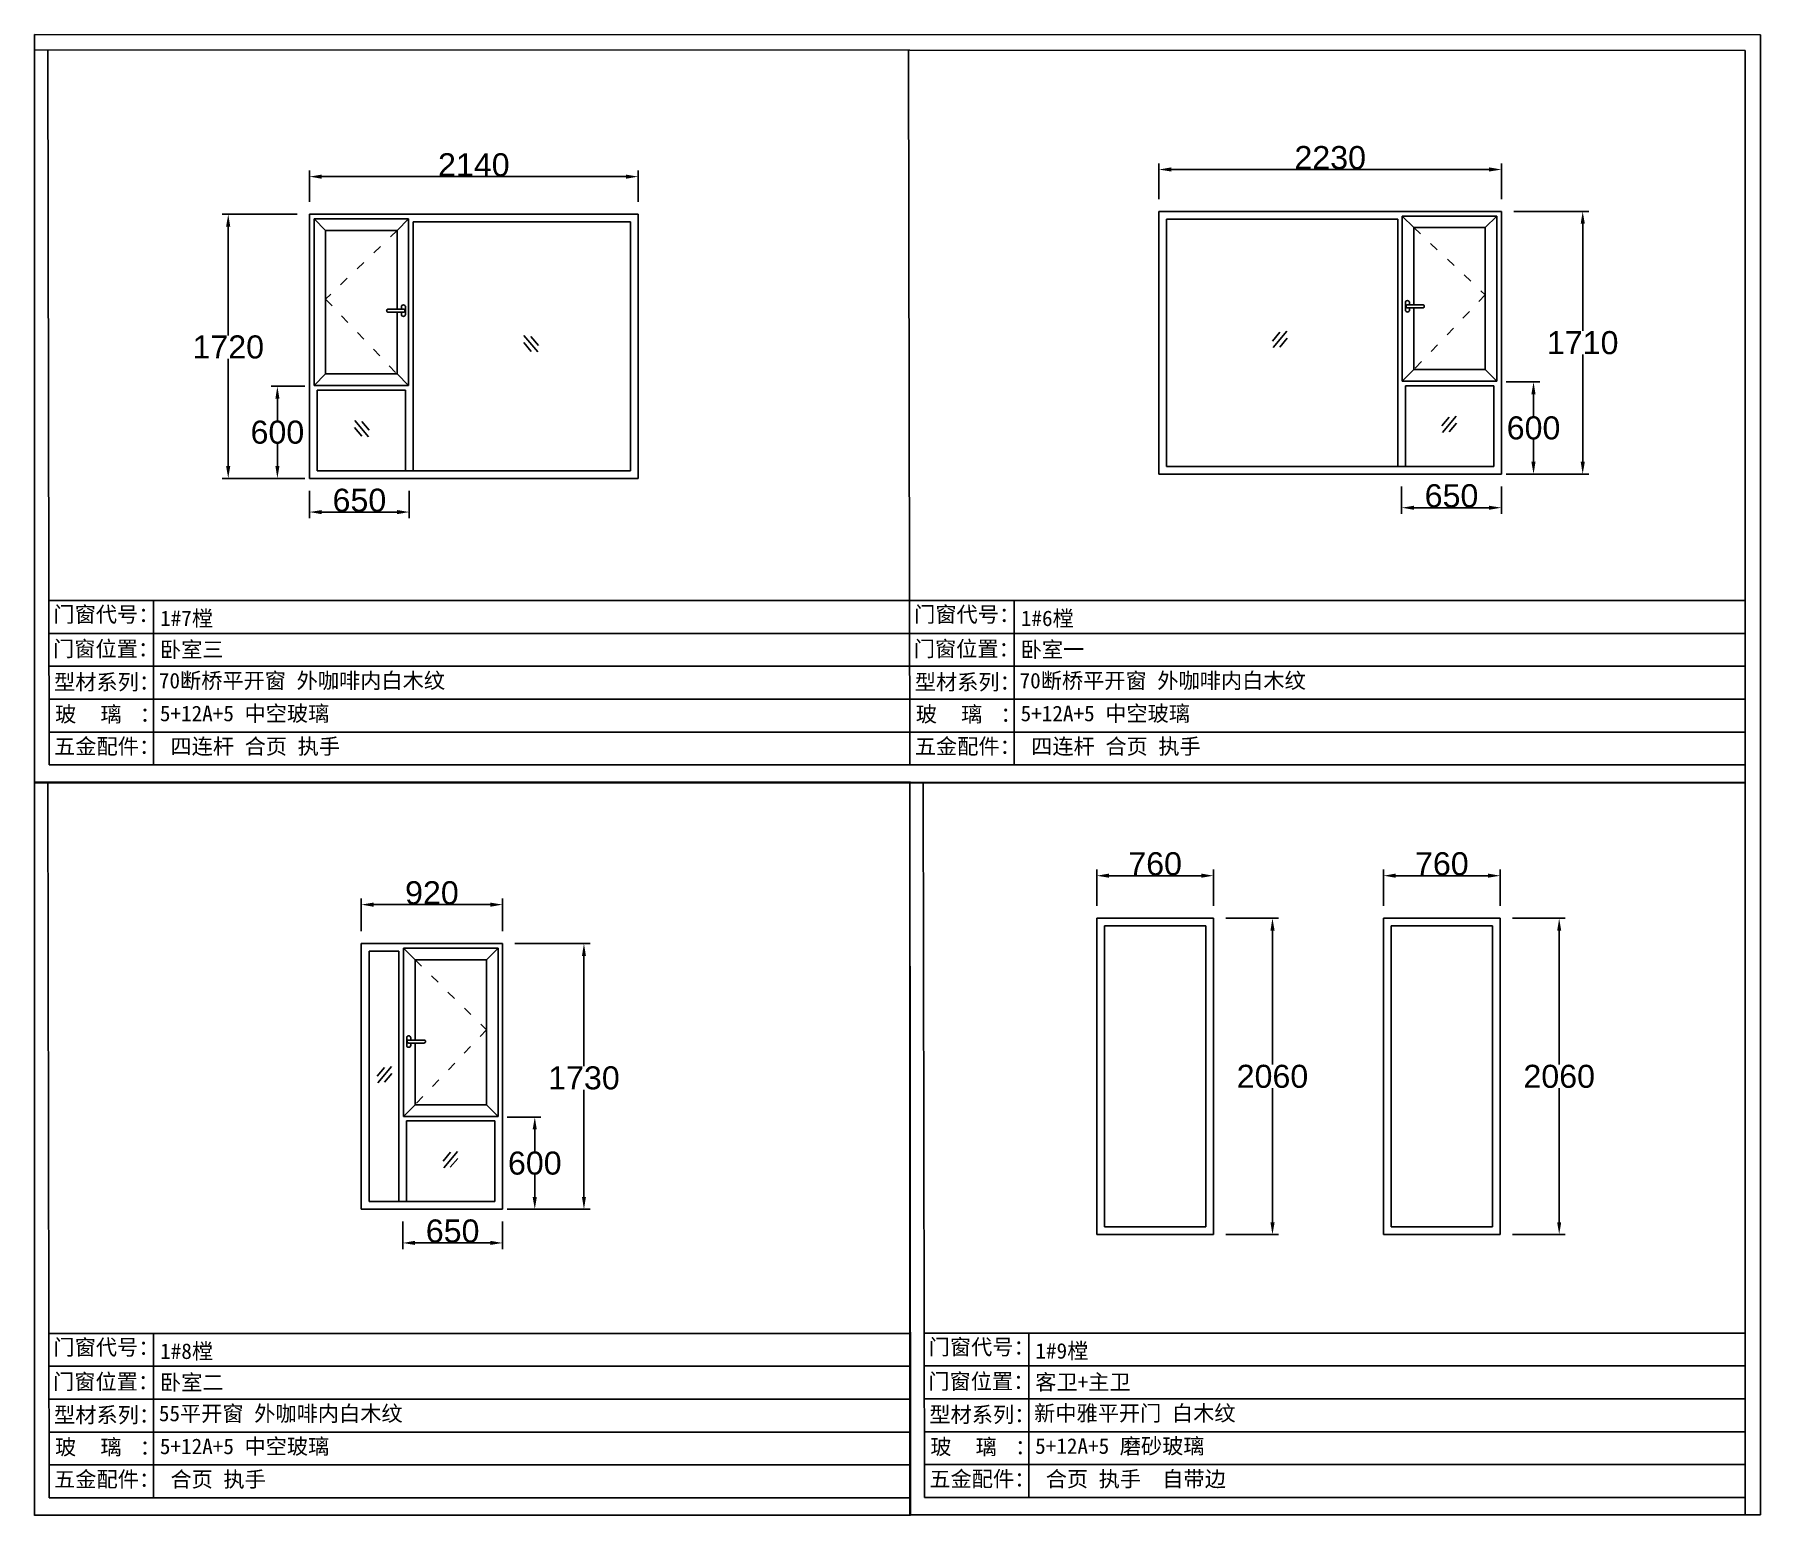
# Model space of a CAD drawing. Header units: inches. Extents: x -138455 to 599497, y -747149 to 13167.
# Drawn here: x 157214 to 168452, y -2892 to 6750 of the extents above; entities that cross this region are included whole.
import ezdxf

# ---------------------------------------------------------------- set-up
doc = ezdxf.new("R2010")
doc.units = ezdxf.units.IN
doc.header["$MEASUREMENT"] = 0
doc.header["$PDMODE"] = 35
doc.header["$PDSIZE"] = -3
doc.linetypes.add('ACAD_ISO03W100', pattern=[30, 12, -18])
doc.layers.add('0 @ 1', color=7, linetype='Continuous')
doc.styles.add('Annotative', font='arialbd.ttf')
doc.styles.add('MtXpl__1', font='')
doc.styles.get("Standard").update_dxf_attribs({"font": 'arial.ttf'})
doc.styles.get('MtXpl__1').set_extended_font_data('SimSun', bold=True)
doc.dimstyles.get("Standard").update_dxf_attribs({"dimtxt": 80, "dimasz": 70, "dimexe": 40, "dimexo": 80, "dimgap": 0, "dimtad": 1, "dimtih": 1, "dimtoh": 1, "dimdec": 0, "dimzin": 0, "dimdsep": 46, "dimtxsty": 'Standard', "dimcen": 0.09, "dimadec": 0, "dimazin": 0, "dimtfac": 1, "dimtdec": 0, "dimtofl": 0, "dimtmove": 0, "dimatfit": 3, "dimfxl": 0, "dimtolj": 1, "dimtzin": 0, "dimarcsym": 0})

# ---------------------------------------------------------------- blocks, each defined once
blk = doc.blocks.new('*D560')
at = {"color": 0, "lineweight": -2, "transparency": 16777216}
for p, q in [((164130, 1076), (164130, 1313)), ((164210, 1273), (164810, 1273)), ((164890, 1076), (164890, 1313))]:
    blk.add_line(p, q, dxfattribs=at)
at = {"color": 0, "transparency": 16777216}
for points in [[(164210, 1287), (164210, 1260), (164130, 1273)], [(164810, 1287), (164810, 1260), (164890, 1273)]]:
    blk.add_solid(points, dxfattribs=at)
at = {"layer": 'Defpoints', "color": 0, "transparency": 16777216}
for p in [(164890, 1273), (164130, 996), (164890, 996)]:
    blk.add_point(p, dxfattribs=at)
at = {"color": 0, "transparency": 16777216, "insert": (164510, 1350), "char_height": 150, "attachment_point": 5}
blk.add_mtext('\\A1;760', dxfattribs=at)
blk = doc.blocks.new('*D561')
at = {"color": 0, "lineweight": -2, "transparency": 16777216}
for p, q in [((164970, 996), (165314, 996)), ((165274, 916), (165274, 43)), ((165274, -984), (165274, -110)), ((164970, -1064), (165314, -1064))]:
    blk.add_line(p, q, dxfattribs=at)
at = {"color": 0, "transparency": 16777216}
for points in [[(165261, 916), (165288, 916), (165274, 996)], [(165261, -984), (165288, -984), (165274, -1064)]]:
    blk.add_solid(points, dxfattribs=at)
at = {"layer": 'Defpoints', "color": 0, "transparency": 16777216}
for p in [(164890, 996), (164890, -1064), (165274, -1064)]:
    blk.add_point(p, dxfattribs=at)
at = {"color": 0, "transparency": 16777216, "insert": (165274, -34), "char_height": 150, "attachment_point": 5}
blk.add_mtext('\\A1;2060', dxfattribs=at)
blk = doc.blocks.new('*D562')
at = {"color": 0, "lineweight": -2, "transparency": 16777216}
for p, q in [((165997, 1076), (165997, 1313)), ((166077, 1273), (166677, 1273)), ((166757, 1076), (166757, 1313))]:
    blk.add_line(p, q, dxfattribs=at)
at = {"color": 0, "transparency": 16777216}
for points in [[(166077, 1287), (166077, 1260), (165997, 1273)], [(166677, 1287), (166677, 1260), (166757, 1273)]]:
    blk.add_solid(points, dxfattribs=at)
at = {"layer": 'Defpoints', "color": 0, "transparency": 16777216}
for p in [(166757, 1273), (165997, 996), (166757, 996)]:
    blk.add_point(p, dxfattribs=at)
at = {"color": 0, "transparency": 16777216, "insert": (166377, 1350), "char_height": 150, "attachment_point": 5}
blk.add_mtext('\\A1;760', dxfattribs=at)
blk = doc.blocks.new('*D563')
at = {"color": 0, "lineweight": -2, "transparency": 16777216}
for p, q in [((166837, 996), (167181, 996)), ((167141, 916), (167141, 43)), ((167141, -984), (167141, -110)), ((166837, -1064), (167181, -1064))]:
    blk.add_line(p, q, dxfattribs=at)
at = {"color": 0, "transparency": 16777216}
for points in [[(167128, 916), (167154, 916), (167141, 996)], [(167128, -984), (167154, -984), (167141, -1064)]]:
    blk.add_solid(points, dxfattribs=at)
at = {"layer": 'Defpoints', "color": 0, "transparency": 16777216}
for p in [(166757, 996), (166757, -1064), (167141, -1064)]:
    blk.add_point(p, dxfattribs=at)
at = {"color": 0, "transparency": 16777216, "insert": (167141, -34), "char_height": 150, "attachment_point": 5}
blk.add_mtext('\\A1;2060', dxfattribs=at)
blk = doc.blocks.new('*D580')
at = {"color": 0, "lineweight": -2, "transparency": 16777216}
for p, q in [((166795, 4488), (167014, 4488)), ((166974, 4408), (166974, 4265)), ((166974, 3968), (166974, 4111)), ((166795, 3888), (167014, 3888))]:
    blk.add_line(p, q, dxfattribs=at)
at = {"color": 0, "transparency": 16777216}
for points in [[(166960, 4408), (166987, 4408), (166974, 4488)], [(166960, 3968), (166987, 3968), (166974, 3888)]]:
    blk.add_solid(points, dxfattribs=at)
at = {"layer": 'Defpoints', "color": 0, "transparency": 16777216}
for p in [(166715, 4488), (166715, 3888), (166974, 3888)]:
    blk.add_point(p, dxfattribs=at)
at = {"color": 0, "transparency": 16777216, "insert": (166974, 4188), "char_height": 150, "attachment_point": 5}
blk.add_mtext('\\A1;600', dxfattribs=at)
blk = doc.blocks.new('dzcs')
blk.add_lwpolyline([(142096, -3328), (142196, -3328, 0.414214), (142206, -3318), (142206, -3318, 0.414214), (142196, -3308), (142096, -3308, 0.414214), (142086, -3318), (142086, -3318, 0.414214)], format="xyb", close=True)
blk.add_lwpolyline([(142182, -3328), (142182, -3342, 0.414214), (142196, -3355), (142196, -3355, 0.414214), (142209, -3342), (142209, -3294, 0.414214), (142196, -3280), (142196, -3280, 0.414214), (142182, -3294), (142182, -3308)], format="xyb")
blk = doc.blocks.new('123as')
at = {"color": 0}
for p, q in [((90189, 51387), (90252, 51462)), ((90194, 51330), (90312, 51470)), ((90251, 51335), (90314, 51410))]:
    blk.add_line(p, q, dxfattribs=at)
blk = doc.blocks.new('*D581')
at = {"color": 0, "lineweight": -2, "transparency": 16777216}
for p, q in [((166115, 3808), (166115, 3629)), ((166765, 3808), (166765, 3629)), ((166195, 3669), (166685, 3669))]:
    blk.add_line(p, q, dxfattribs=at)
at = {"color": 0, "transparency": 16777216}
for points in [[(166195, 3682), (166195, 3656), (166115, 3669)], [(166685, 3682), (166685, 3656), (166765, 3669)]]:
    blk.add_solid(points, dxfattribs=at)
at = {"layer": 'Defpoints', "color": 0, "transparency": 16777216}
for p in [(166115, 3888), (166765, 3888), (166765, 3669)]:
    blk.add_point(p, dxfattribs=at)
at = {"color": 0, "transparency": 16777216, "insert": (166440, 3746), "char_height": 150, "attachment_point": 5}
blk.add_mtext('\\A1;650', dxfattribs=at)
blk = doc.blocks.new('*D582')
at = {"color": 0, "lineweight": -2, "transparency": 16777216}
for p, q in [((164535, 5678), (164535, 5911)), ((164615, 5871), (166685, 5871)), ((166765, 5678), (166765, 5911))]:
    blk.add_line(p, q, dxfattribs=at)
at = {"color": 0, "transparency": 16777216}
for points in [[(164615, 5885), (164615, 5858), (164535, 5871)], [(166685, 5885), (166685, 5858), (166765, 5871)]]:
    blk.add_solid(points, dxfattribs=at)
at = {"layer": 'Defpoints', "color": 0, "transparency": 16777216}
for p in [(166765, 5871), (164535, 5598), (166765, 5598)]:
    blk.add_point(p, dxfattribs=at)
at = {"color": 0, "transparency": 16777216, "insert": (165650, 5948), "char_height": 150, "attachment_point": 5}
blk.add_mtext('\\A1;2230', dxfattribs=at)
blk = doc.blocks.new('*D583')
at = {"color": 0, "lineweight": -2, "transparency": 16777216}
for p, q in [((166845, 5598), (167334, 5598)), ((167294, 5518), (167294, 4820)), ((167294, 3968), (167294, 4666)), ((166845, 3888), (167334, 3888))]:
    blk.add_line(p, q, dxfattribs=at)
at = {"color": 0, "transparency": 16777216}
for points in [[(167281, 5518), (167308, 5518), (167294, 5598)], [(167281, 3968), (167308, 3968), (167294, 3888)]]:
    blk.add_solid(points, dxfattribs=at)
at = {"layer": 'Defpoints', "color": 0, "transparency": 16777216}
for p in [(166765, 5598), (166765, 3888), (167294, 3888)]:
    blk.add_point(p, dxfattribs=at)
at = {"color": 0, "transparency": 16777216, "insert": (167294, 4743), "char_height": 150, "attachment_point": 5}
blk.add_mtext('\\A1;1710', dxfattribs=at)
blk = doc.blocks.new('*D587')
at = {"color": 0, "lineweight": -2, "transparency": 16777216}
for p, q in [((160291, -299), (160511, -299)), ((160471, -379), (160471, -522)), ((160471, -819), (160471, -675)), ((160291, -899), (160511, -899))]:
    blk.add_line(p, q, dxfattribs=at)
at = {"color": 0, "transparency": 16777216}
for points in [[(160457, -379), (160484, -379), (160471, -299)], [(160457, -819), (160484, -819), (160471, -899)]]:
    blk.add_solid(points, dxfattribs=at)
at = {"layer": 'Defpoints', "color": 0, "transparency": 16777216}
for p in [(160211, -299), (160211, -899), (160471, -899)]:
    blk.add_point(p, dxfattribs=at)
at = {"color": 0, "transparency": 16777216, "insert": (160471, -599), "char_height": 150, "attachment_point": 5}
blk.add_mtext('\\A1;600', dxfattribs=at)
blk = doc.blocks.new('*D585')
at = {"color": 0, "lineweight": -2, "transparency": 16777216}
for p, q in [((159611, -979), (159611, -1158)), ((160261, -979), (160261, -1158)), ((159691, -1118), (160181, -1118))]:
    blk.add_line(p, q, dxfattribs=at)
at = {"color": 0, "transparency": 16777216}
for points in [[(159691, -1104), (159691, -1131), (159611, -1118)], [(160181, -1104), (160181, -1131), (160261, -1118)]]:
    blk.add_solid(points, dxfattribs=at)
at = {"layer": 'Defpoints', "color": 0, "transparency": 16777216}
for p in [(159611, -899), (160261, -899), (160261, -1118)]:
    blk.add_point(p, dxfattribs=at)
at = {"color": 0, "transparency": 16777216, "insert": (159936, -1041), "char_height": 150, "attachment_point": 5}
blk.add_mtext('\\A1;650', dxfattribs=at)
blk = doc.blocks.new('*D586')
at = {"color": 0, "lineweight": -2, "transparency": 16777216}
for p, q in [((159341, 911), (159341, 1125)), ((160261, 911), (160261, 1125)), ((159421, 1085), (160181, 1085))]:
    blk.add_line(p, q, dxfattribs=at)
at = {"color": 0, "transparency": 16777216}
for points in [[(159421, 1098), (159421, 1071), (159341, 1085)], [(160181, 1098), (160181, 1071), (160261, 1085)]]:
    blk.add_solid(points, dxfattribs=at)
at = {"layer": 'Defpoints', "color": 0, "transparency": 16777216}
for p in [(160261, 1085), (159341, 831), (160261, 831)]:
    blk.add_point(p, dxfattribs=at)
at = {"color": 0, "transparency": 16777216, "insert": (159801, 1161), "char_height": 150, "attachment_point": 5}
blk.add_mtext('\\A1;920', dxfattribs=at)
blk = doc.blocks.new('*D584')
at = {"color": 0, "lineweight": -2, "transparency": 16777216}
for p, q in [((160341, 831), (160831, 831)), ((160791, 751), (160791, 33)), ((160791, -819), (160791, -120)), ((160341, -899), (160831, -899))]:
    blk.add_line(p, q, dxfattribs=at)
at = {"color": 0, "transparency": 16777216}
for points in [[(160778, 751), (160804, 751), (160791, 831)], [(160778, -819), (160804, -819), (160791, -899)]]:
    blk.add_solid(points, dxfattribs=at)
at = {"layer": 'Defpoints', "color": 0, "transparency": 16777216}
for p in [(160261, 831), (160261, -899), (160791, -899)]:
    blk.add_point(p, dxfattribs=at)
at = {"color": 0, "transparency": 16777216, "insert": (160791, -44), "char_height": 150, "attachment_point": 5}
blk.add_mtext('\\A1;1730', dxfattribs=at)
blk = doc.blocks.new('*D590')
at = {"color": 0, "lineweight": -2, "transparency": 16777216}
for p, q in [((158974, 4460), (158755, 4460)), ((158795, 4380), (158795, 4236)), ((158795, 3940), (158795, 4083)), ((158974, 3860), (158755, 3860))]:
    blk.add_line(p, q, dxfattribs=at)
at = {"color": 0, "transparency": 16777216}
for points in [[(158782, 4380), (158808, 4380), (158795, 4460)], [(158782, 3940), (158808, 3940), (158795, 3860)]]:
    blk.add_solid(points, dxfattribs=at)
at = {"layer": 'Defpoints', "color": 0, "transparency": 16777216}
for p in [(159054, 4460), (158795, 3860), (159054, 3860)]:
    blk.add_point(p, dxfattribs=at)
at = {"color": 0, "transparency": 16777216, "insert": (158795, 4160), "char_height": 150, "attachment_point": 5}
blk.add_mtext('\\A1;600', dxfattribs=at)
blk = doc.blocks.new('*D589')
at = {"color": 0, "lineweight": -2, "transparency": 16777216}
for p, q in [((159004, 3780), (159004, 3601)), ((159654, 3780), (159654, 3601)), ((159574, 3641), (159084, 3641))]:
    blk.add_line(p, q, dxfattribs=at)
at = {"color": 0, "transparency": 16777216}
for points in [[(159084, 3654), (159084, 3627), (159004, 3641)], [(159574, 3654), (159574, 3627), (159654, 3641)]]:
    blk.add_solid(points, dxfattribs=at)
at = {"layer": 'Defpoints', "color": 0, "transparency": 16777216}
for p in [(159004, 3860), (159654, 3860), (159004, 3641)]:
    blk.add_point(p, dxfattribs=at)
at = {"color": 0, "transparency": 16777216, "insert": (159329, 3717), "char_height": 150, "attachment_point": 5}
blk.add_mtext('\\A1;650', dxfattribs=at)
blk = doc.blocks.new('*D588')
at = {"color": 0, "lineweight": -2, "transparency": 16777216}
for p, q in [((158924, 5580), (158435, 5580)), ((158475, 5500), (158475, 4791)), ((158475, 3940), (158475, 4638)), ((158924, 3860), (158435, 3860))]:
    blk.add_line(p, q, dxfattribs=at)
at = {"color": 0, "transparency": 16777216}
for points in [[(158461, 5500), (158488, 5500), (158475, 5580)], [(158461, 3940), (158488, 3940), (158475, 3860)]]:
    blk.add_solid(points, dxfattribs=at)
at = {"layer": 'Defpoints', "color": 0, "transparency": 16777216}
for p in [(159004, 5580), (158475, 3860), (159004, 3860)]:
    blk.add_point(p, dxfattribs=at)
at = {"color": 0, "transparency": 16777216, "insert": (158475, 4715), "char_height": 150, "attachment_point": 5}
blk.add_mtext('\\A1;1720', dxfattribs=at)
blk = doc.blocks.new('*D591')
at = {"color": 0, "lineweight": -2, "transparency": 16777216}
for p, q in [((159004, 5660), (159004, 5865)), ((161144, 5660), (161144, 5865)), ((159084, 5825), (161064, 5825))]:
    blk.add_line(p, q, dxfattribs=at)
at = {"color": 0, "transparency": 16777216}
for points in [[(159084, 5838), (159084, 5811), (159004, 5825)], [(161064, 5838), (161064, 5811), (161144, 5825)]]:
    blk.add_solid(points, dxfattribs=at)
at = {"layer": 'Defpoints', "color": 0, "transparency": 16777216}
for p in [(161144, 5825), (159004, 5580), (161144, 5580)]:
    blk.add_point(p, dxfattribs=at)
at = {"color": 0, "transparency": 16777216, "insert": (160074, 5901), "char_height": 150, "attachment_point": 5}
blk.add_mtext('\\A1;2140', dxfattribs=at)

msp = doc.modelspace()

# ---------------------------------------------------------------- linework, layer by layer
for p, q in [((157213.6, 6750.1), (157213.6, 1878.3)), ((157213.6, 6750.1), (168451.7, 6747.2)), ((168451.7, -2887.8), (168451.7, 6747.2)), ((157213.6, 6650.1), (162912.6, 6648.6)), ((157309.4, 1994.4), (157300.8, 6646.6)), ((162913.7, 1994.4), (162905, 6646.6)), ((162912.6, 6648.6), (168351.7, 6647.1)), ((168351.7, -2887.8), (168351.7, 6647.1)), ((159004.2, 3859.8), (159004.2, 5579.8)), ((161144.2, 5579.8), (159004.2, 5579.8)), ((159034.2, 4464.8), (159034.2, 5549.8)), ((159034.2, 5549.8), (159649.2, 5549.8)), ((159109.2, 5474.8), (159034.2, 5549.8)), ((159574.2, 5474.8), (159649.2, 5549.8)), ((159649.2, 4464.8), (159649.2, 5549.8)), ((159679.2, 3909.8), (159679.2, 5529.8)), ((159679.2, 5529.8), (161094.2, 5529.8)), ((161094.2, 5529.8), (161094.2, 3909.8)), ((161144.2, 3859.8), (161144.2, 5579.8)), ((164534.6, 3888), (164534.6, 5598)), ((164534.6, 5598), (166764.6, 5598)), ((166089.6, 5548), (164584.6, 5548)), ((164584.6, 5548), (164584.6, 3938)), ((166089.6, 3938), (166089.6, 5548)), ((166119.6, 4493), (166119.6, 5568)), ((166734.6, 5568), (166119.6, 5568)), ((166194.6, 5493), (166119.6, 5568)), ((166659.6, 5493), (166734.6, 5568)), ((166734.6, 4493), (166734.6, 5568)), ((166764.6, 3888), (166764.6, 5598)), ((159109.2, 4539.8), (159109.2, 5474.8)), ((159109.2, 5474.8), (159574.2, 5474.8)), ((159574.2, 4961.9), (159574.2, 5474.8)), ((166194.6, 4990.2), (166194.6, 5493)), ((166659.6, 5493), (166194.6, 5493)), ((166659.6, 4568), (166659.6, 5493)), ((166194.6, 4568), (166194.6, 4970.2)), ((159574.2, 4539.8), (159574.2, 4941.9)), ((159109.2, 4539.8), (159034.2, 4464.8)), ((159574.2, 4539.8), (159109.2, 4539.8)), ((159574.2, 4539.8), (159649.2, 4464.8)), ((166194.6, 4568), (166119.6, 4493)), ((166194.6, 4568), (166659.6, 4568)), ((166659.6, 4568), (166734.6, 4493)), ((159649.2, 4464.8), (159034.2, 4464.8)), ((159629.2, 4434.8), (159054.2, 4434.8)), ((159054.2, 3909.8), (159054.2, 4434.8)), ((159629.2, 3909.8), (159629.2, 4434.8)), ((166119.6, 4493), (166734.6, 4493)), ((166139.6, 4463), (166714.6, 4463)), ((166139.6, 3938), (166139.6, 4463)), ((166714.6, 3938), (166714.6, 4463)), ((164584.6, 3938), (166714.6, 3938)), ((161144.2, 3859.8), (159004.2, 3859.8)), ((161094.2, 3909.8), (159054.2, 3909.8)), ((164534.6, 3888), (166764.6, 3888)), ((157309, 3065), (162911.7, 3065)), ((157988.7, 3068.5), (157988.7, 1997.9)), ((162913.3, 3065), (168351.7, 3065)), ((163593, 3068.5), (163593, 1997.9)), ((157309, 2850.8), (162912.1, 2850.8)), ((162913.3, 2850.8), (168351.7, 2850.8)), ((157309, 2636.7), (162912.5, 2636.7)), ((162913.3, 2636.7), (168351.7, 2636.7)), ((157309, 2422.6), (162912.9, 2422.6)), ((162913.3, 2422.6), (168351.7, 2422.6)), ((157309, 2208.5), (162913.3, 2208.5)), ((162913.3, 2208.5), (168351.7, 2208.5)), ((157309.4, 1994.4), (162913.7, 1994.4)), ((162913.7, 1994.4), (168351.7, 1994.4)), ((162916.9, 1881.9), (157213.6, 1881.9)), ((157213.6, 1878.3), (162912.6, 1876.8)), ((157213.6, 1874.8), (157213.6, -2893.4)), ((157309.4, -2777.4), (157300.8, 1874.8)), ((157988.7, 1885.4), (157988.7, 1881.9)), ((168355.9, 1880.4), (162912.6, 1880.4)), ((162916.9, -2889.9), (162912.6, 1876.8)), ((162912.6, 1876.8), (168351.7, 1875.4)), ((162912.6, 1876.8), (162912.6, -2891.4)), ((163008.5, -2775.3), (162999.9, 1876.8)), ((163687.8, 1883.9), (163687.8, 1880.4)), ((164130.4, 996.3), (164890.4, 996.3)), ((164130.4, 996.3), (164130.4, -1063.7)), ((164180.4, 946.3), (164840.4, 946.3)), ((164180.4, 946.3), (164180.4, -1013.7)), ((164840.4, 946.3), (164840.4, -1013.7)), ((164890.4, 996.3), (164890.4, -1063.7)), ((165997.1, 996.3), (166757.1, 996.3)), ((165997.1, 996.3), (165997.1, -1063.7)), ((166047.1, 946.3), (166707.1, 946.3)), ((166047.1, 946.3), (166047.1, -1013.7)), ((166707.1, 946.3), (166707.1, -1013.7)), ((166757.1, 996.3), (166757.1, -1063.7)), ((159341.5, -898.7), (159341.5, 831.3)), ((159341.5, 831.3), (160261.5, 831.3)), ((159616.5, -293.7), (159616.5, 801.3)), ((160231.5, 801.3), (159616.5, 801.3)), ((159691.5, 726.3), (159616.5, 801.3)), ((160156.5, 726.3), (160231.5, 801.3)), ((160231.5, -293.7), (160231.5, 801.3)), ((160261.5, -898.7), (160261.5, 831.3)), ((159391.5, -848.7), (159391.5, 781.3)), ((159391.5, 781.3), (159586.5, 781.3)), ((159586.5, -848.7), (159586.5, 781.3)), ((159691.5, 203.4), (159691.5, 726.3)), ((160156.5, 726.3), (159691.5, 726.3)), ((160156.5, -218.7), (160156.5, 726.3)), ((159691.5, -218.7), (159691.5, 183.4)), ((159691.5, -218.7), (159616.5, -293.7)), ((159691.5, -218.7), (160156.5, -218.7)), ((160156.5, -218.7), (160231.5, -293.7)), ((159616.5, -293.7), (160231.5, -293.7)), ((159636.5, -323.7), (160211.5, -323.7)), ((159636.5, -848.7), (159636.5, -323.7)), ((160211.5, -848.7), (160211.5, -323.7)), ((159341.5, -898.7), (160261.5, -898.7)), ((159391.5, -848.7), (160211.5, -848.7)), ((164130.4, -1063.7), (164890.4, -1063.7)), ((164180.4, -1013.7), (164840.4, -1013.7)), ((165997.1, -1063.7), (166757.1, -1063.7)), ((166047.1, -1013.7), (166707.1, -1013.7)), ((157309, -1706.8), (162911.7, -1706.8)), ((157988.7, -1703.3), (157988.7, -2773.9)), ((163008.1, -1704.8), (168351.7, -1704.8)), ((163687.8, -1701.2), (163687.8, -2771.8)), ((157309, -1920.9), (162912.1, -1920.9)), ((163008.1, -1918.9), (168351.7, -1918.9)), ((157309, -2135), (162912.5, -2135)), ((163008.1, -2133), (168351.7, -2133)), ((157309, -2349.2), (162912.9, -2349.2)), ((163008.1, -2347.1), (168351.7, -2347.1)), ((157309, -2563.3), (162913.3, -2563.3)), ((163008.1, -2561.2), (168351.7, -2561.2)), ((157309.4, -2777.4), (162913.7, -2777.4)), ((163008.5, -2775.3), (168351.7, -2775.3)), ((162916.9, -2889.9), (157213.6, -2889.9)), ((157988.7, -2886.3), (157988.7, -2889.9)), ((168451.7, -2887.8), (162912.6, -2887.8)), ((163687.8, -2884.3), (163687.8, -2887.8))]:
    msp.add_line(p, q)
at = {"linetype": 'ACAD_ISO03W100', "ltscale": 5}
for points in [[(159574.2, 5474.8), (159109.2, 5027.3), (159574.2, 4539.8)], [(166194.6, 5493), (166659.6, 5055.5), (166194.6, 4568)], [(159691.5, 726.3), (160156.5, 268.8), (159691.5, -218.7)]]:
    msp.add_lwpolyline(points, dxfattribs=at)

# ---------------------------------------------------------------- block references
msp.add_blockref('dzcs', (17420, 8269.7))
at = {"xscale": -1}
for p in [(308348.9, 8297.9), (301845.7, 3511.2)]:
    msp.add_blockref('dzcs', p, dxfattribs=at)
at = {"yscale": 0.7610076223238538, "zscale": 0.7610076223238538}
for p, xscale in [((229128.6, -34379.5), -0.7610076223238538), ((96640.3, -34351.3), 0.7610076223238538), ((228026.4, -34932.3), -0.7610076223238538), ((97742.4, -34904.1), 0.7610076223238538), ((90809.9, -39138), 0.7610076223238538), ((91239.3, -39690.8), 0.7610076223238538)]:
    msp.add_blockref('123as', p, dxfattribs=dict(at, xscale=xscale))

# ---------------------------------------------------------------- texts
at = {"style": 'MtXpl__1'}
for s, p in [('1#7樘', (158031.6, 2898.5)), ('1#6樘', (163635.8, 2898.5)), ('卧室三', (158030.2, 2695.4)), ('卧室一', (163634.5, 2695.4)), ('70断桥平开窗 外咖啡内白木纹 ', (158023.3, 2492.9)), ('70断桥平开窗 外咖啡内白木纹 ', (163627.5, 2492.9)), ('5+12A+5 中空玻璃', (158029.9, 2278.8)), ('5+12A+5 中空玻璃', (163634.2, 2278.8)), (' 四连杆 合页 执手', (158029.9, 2064.6)), (' 四连杆 合页 执手', (163634.2, 2064.6)), ('1#8樘', (158031.6, -1873.3)), ('1#9樘', (163730.6, -1871.2)), ('卧室二', (158030.2, -2076.4)), ('客卫+主卫', (163729.3, -2074.3)), ('55平开窗 外咖啡内白木纹 ', (158023.3, -2278.9)), ('新中雅平开门 白木纹 ', (163722.3, -2276.8)), ('5+12A+5 中空玻璃', (158029.9, -2493)), ('5+12A+5 磨砂玻璃', (163729, -2490.9)), (' 合页 执手', (158029.9, -2707.1)), (' 合页 执手  自带边', (163729, -2705.1))]:
    msp.add_text(s, height=101.22, dxfattribs=at).set_placement(p)
at = {"layer": '0 @ 1', "style": 'Annotative'}
for s, p in [('门窗代号：', (157336.6, 2924.2)), ('门窗代号：', (162940.8, 2924.2)), ('门窗位置：', (157334.4, 2700.2)), ('门窗位置：', (162938.6, 2700.2)), ('型材系列：', (157340.7, 2483.6)), ('型材系列：', (162945, 2483.6)), ('玻    璃   ：', (157347.3, 2274.4)), ('玻    璃   ：', (162951.6, 2274.4)), ('五金配件：', (157341, 2065.1)), ('五金配件：', (162945.2, 2065.1)), ('门窗代号：', (157336.6, -1847.5)), ('门窗代号：', (163035.6, -1845.5)), ('门窗位置：', (157334.4, -2071.6)), ('门窗位置：', (163033.4, -2069.5)), ('型材系列：', (157340.7, -2288.2)), ('型材系列：', (163039.8, -2286.1)), ('玻    璃   ：', (157347.3, -2497.3)), ('玻    璃   ：', (163046.4, -2495.3)), ('五金配件：', (157341, -2706.7)), ('五金配件：', (163040, -2704.6))]:
    msp.add_text(s, height=101.22, dxfattribs=at).set_placement(p)

# ---------------------------------------------------------------- dimensions: what is measured, and where the dimension line sits
for base, p1, p2, picture, middle in [((161144.2, 5824.7), (159004.2, 5579.8), (161144.2, 5579.8), '*D591', (160074.2, 5824.7)), ((166764.6, 5871.4), (164534.6, 5598), (166764.6, 5598), '*D582', (165649.6, 5871.4)), ((166764.6, 3668.9), (166114.6, 3888), (166764.6, 3888), '*D581', (166439.6, 3668.9)), ((160261.5, 1084.6), (159341.5, 831.3), (160261.5, 831.3), '*D586', (159801.5, 1084.6)), ((160261.5, -1117.8), (159611.5, -898.7), (160261.5, -898.7), '*D585', (159936.5, -1117.8))]:
    dim = msp.add_linear_dim(base=base, p1=p1, p2=p2, dimstyle='Standard', override={"dimtxt": 150, "dimasz": 80})
    dim.commit()
    dim.dimension.update_dxf_attribs({"geometry": picture, "text_midpoint": middle, "dimtype": 160})
for base, p1, p2, angle, picture, middle in [((158474.6, 3859.8), (159004.2, 5579.8), (159004.2, 3859.8), 90, '*D588', (158474.6, 4714.8)), ((167294.3, 3888), (166764.6, 5598), (166764.6, 3888), 90, '*D583', (167294.3, 4743)), ((158795.1, 3859.8), (159054.2, 4459.8), (159054.2, 3859.8), 90, '*D590', (158795.1, 4159.8)), ((166973.7, 3888), (166714.6, 4488), (166714.6, 3888), 90, '*D580', (166973.7, 4188)), ((159004.2, 3640.7), (159654.2, 3859.8), (159004.2, 3859.8), 180, '*D589', (159329.2, 3640.7)), ((160791.1, -898.7), (160261.5, 831.3), (160261.5, -898.7), 90, '*D584', (160791.1, -43.7)), ((160470.6, -898.7), (160211.5, -298.7), (160211.5, -898.7), 90, '*D587', (160470.6, -598.7))]:
    dim = msp.add_linear_dim(base=base, p1=p1, p2=p2, angle=angle, dimstyle='Standard', override={"dimtxt": 150, "dimasz": 80})
    dim.commit()
    dim.dimension.update_dxf_attribs({"geometry": picture, "text_midpoint": middle, "dimtype": 160})
for base, p1, p2, picture, middle in [((164890.4, 1273.5), (164130.4, 996.3), (164890.4, 996.3), '*D560', (164510.4, 1350.1)), ((166757.1, 1273.5), (165997.1, 996.3), (166757.1, 996.3), '*D562', (166377.1, 1350.1))]:
    dim = msp.add_linear_dim(base=base, p1=p1, p2=p2, dimstyle='Standard', override={"dimtxt": 150, "dimasz": 80})
    dim.commit()
    dim.dimension.update_dxf_attribs({"geometry": picture, "text_midpoint": middle})
for base, p1, p2, picture, middle in [((165274.5, -1063.7), (164890.4, 996.3), (164890.4, -1063.7), '*D561', (165274.5, -33.7)), ((167141.1, -1063.7), (166757.1, 996.3), (166757.1, -1063.7), '*D563', (167141.1, -33.7))]:
    dim = msp.add_linear_dim(base=base, p1=p1, p2=p2, angle=90, dimstyle='Standard', override={"dimtxt": 150, "dimasz": 80})
    dim.commit()
    dim.dimension.update_dxf_attribs({"geometry": picture, "text_midpoint": middle})

doc.saveas('drawing.dxf')
